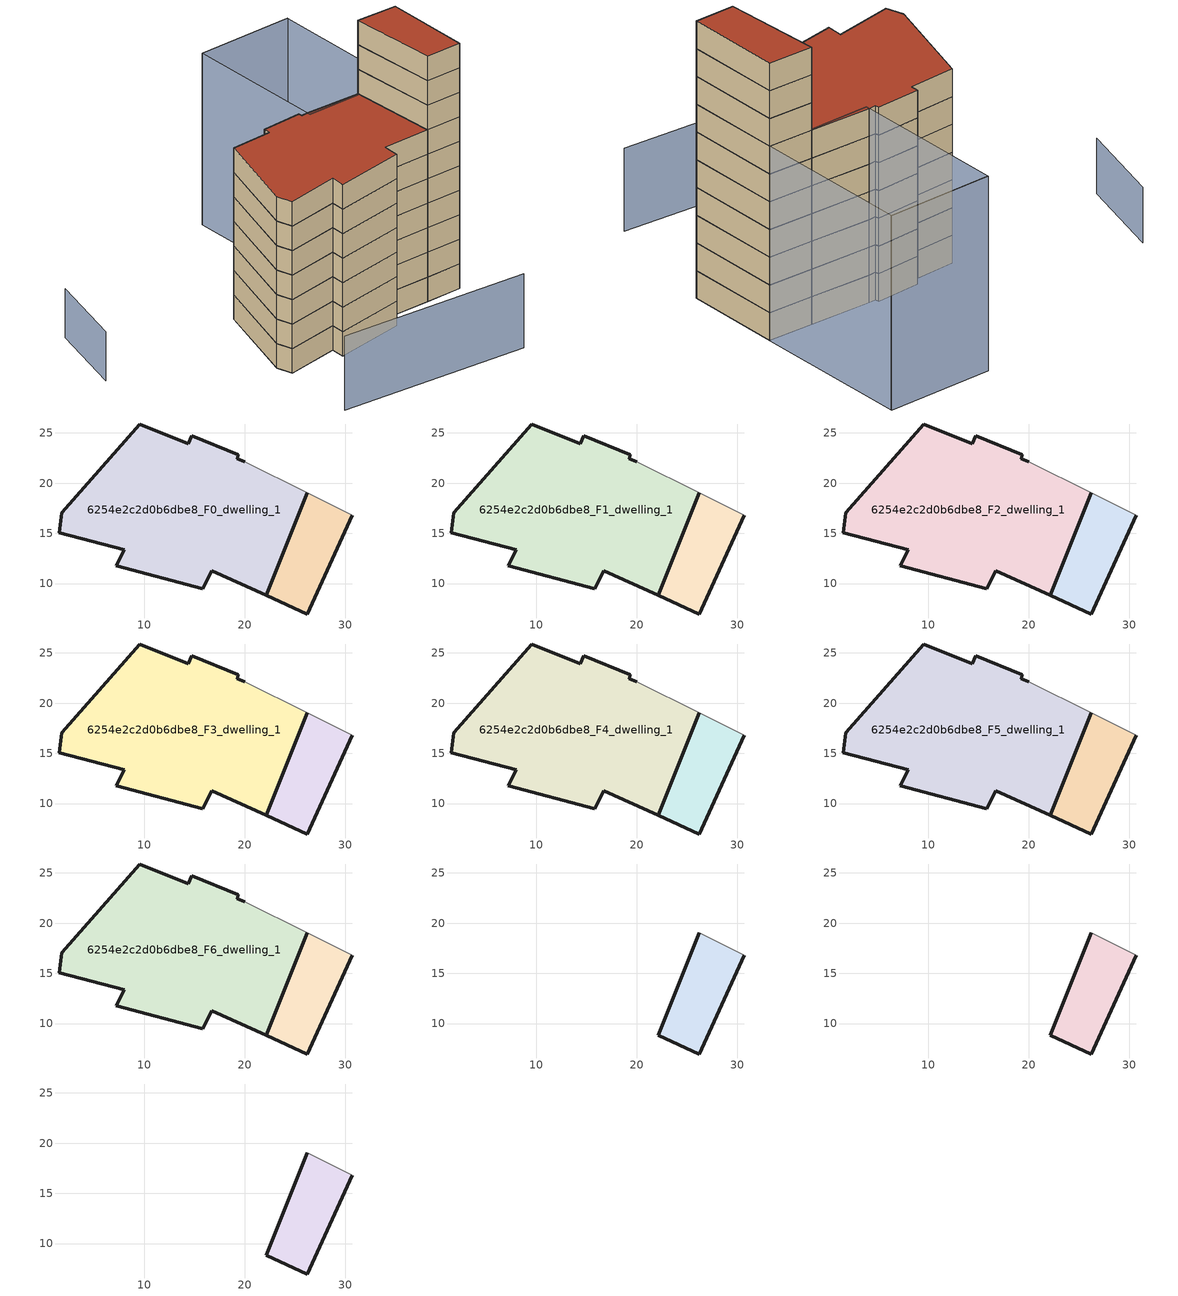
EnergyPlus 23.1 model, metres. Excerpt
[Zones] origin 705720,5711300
6254e2c2d0b6dbe8_F0_dwelling_0
 floor ground (EU_floor_Construction): 26.23,6.96 30.74,16.8 26.21,19.05 22.13,8.81 z0
 wall outside (EU_wall_Construction): 30.74,16.8 26.23,6.96 22.13,8.81 26.21,19.05 z0:3
 wall adiabatic (EU_wall_Construction): 26.21,19.05 30.74,16.8 z0:3
6254e2c2d0b6dbe8_F0_dwelling_1
 floor ground (EU_floor_Construction): 22.13,8.81 26.21,19.05 20,22.12 19.28,22.41 19.38,22.84 14.71,24.7 14.39,23.92 9.57,25.89 1.79,17.04 1.51,15.05 8,13.37 7.21,11.79 15.83,9.47 16.71,11.26 z0
 wall outside (EU_wall_Construction): 26.21,19.05 22.13,8.81 16.71,11.26 15.83,9.47 7.21,11.79 8,13.37 1.51,15.05 1.79,17.04 9.57,25.89 14.39,23.92 14.71,24.7 19.38,22.84 19.28,22.41 20,22.12 z0:3
 wall adiabatic (EU_wall_Construction): 20,22.12 26.21,19.05 z0:3
6254e2c2d0b6dbe8_F1_dwelling_0
 floor to 6254e2c2d0b6dbe8_F0_dwelling_0 (EU_floor_Construction): 26.23,6.96 30.74,16.8 26.21,19.05 22.13,8.81 z3
 wall outside (EU_wall_Construction): 30.74,16.8 26.23,6.96 22.13,8.81 26.21,19.05 z3:6
 wall adiabatic (EU_wall_Construction): 26.21,19.05 30.74,16.8 z3:6
6254e2c2d0b6dbe8_F1_dwelling_1
 floor to 6254e2c2d0b6dbe8_F0_dwelling_1 (EU_floor_Construction): 22.13,8.81 26.21,19.05 20,22.12 19.27,22.41 19.38,22.84 14.71,24.7 14.39,23.92 9.57,25.89 1.79,17.04 1.51,15.05 8,13.37 7.21,11.79 15.83,9.47 16.71,11.26 z3
 wall outside (EU_wall_Construction): 26.21,19.05 22.13,8.81 16.71,11.26 15.83,9.47 7.21,11.79 8,13.37 1.51,15.05 1.79,17.04 9.57,25.89 14.39,23.92 14.71,24.7 19.38,22.84 19.28,22.41 20,22.12 z3:6
 wall adiabatic (EU_wall_Construction): 20,22.12 26.21,19.05 z3:6
6254e2c2d0b6dbe8_F2_dwelling_0
 floor to 6254e2c2d0b6dbe8_F1_dwelling_0 (EU_floor_Construction): 26.23,6.96 30.74,16.8 26.21,19.05 22.13,8.81 z6
 wall outside (EU_wall_Construction): 30.74,16.8 26.23,6.96 22.13,8.81 26.21,19.05 z6:9
 wall adiabatic (EU_wall_Construction): 26.21,19.05 30.74,16.8 z6:9
6254e2c2d0b6dbe8_F2_dwelling_1
 floor to 6254e2c2d0b6dbe8_F1_dwelling_1 (EU_floor_Construction): 22.13,8.81 26.21,19.05 20,22.12 19.27,22.41 19.38,22.84 14.71,24.7 14.39,23.92 9.57,25.89 1.79,17.04 1.51,15.05 8,13.37 7.21,11.79 15.83,9.47 16.71,11.26 z6
 wall outside (EU_wall_Construction): 26.21,19.05 22.13,8.81 16.71,11.26 15.83,9.47 7.21,11.79 8,13.37 1.51,15.05 1.79,17.04 9.57,25.89 14.39,23.92 14.71,24.7 19.38,22.84 19.28,22.41 20,22.12 z6:9
 wall adiabatic (EU_wall_Construction): 20,22.12 26.21,19.05 z6:9
6254e2c2d0b6dbe8_F3_dwelling_0
 floor to 6254e2c2d0b6dbe8_F2_dwelling_0 (EU_floor_Construction): 26.23,6.96 30.74,16.8 26.21,19.05 22.13,8.81 z9
 wall outside (EU_wall_Construction): 30.74,16.8 26.23,6.96 22.13,8.81 26.21,19.05 z9:12
 wall adiabatic (EU_wall_Construction): 26.21,19.05 30.74,16.8 z9:12
6254e2c2d0b6dbe8_F3_dwelling_1
 floor to 6254e2c2d0b6dbe8_F2_dwelling_1 (EU_floor_Construction): 22.13,8.81 26.21,19.05 20,22.12 19.27,22.41 19.38,22.84 14.71,24.7 14.39,23.92 9.57,25.89 1.79,17.04 1.51,15.05 8,13.37 7.21,11.79 15.83,9.47 16.71,11.26 z9
 wall outside (EU_wall_Construction): 26.21,19.05 22.13,8.81 16.71,11.26 15.83,9.47 7.21,11.79 8,13.37 1.51,15.05 1.79,17.04 9.57,25.89 14.39,23.92 14.71,24.7 19.38,22.84 19.28,22.41 20,22.12 z9:12
 wall adiabatic (EU_wall_Construction): 20,22.12 26.21,19.05 z9:12
6254e2c2d0b6dbe8_F4_dwelling_0
 floor to 6254e2c2d0b6dbe8_F3_dwelling_0 (EU_floor_Construction): 26.23,6.96 30.74,16.8 26.21,19.05 22.13,8.81 z12
 wall outside (EU_wall_Construction): 30.74,16.8 26.23,6.96 22.13,8.81 26.21,19.05 z12:15
 wall adiabatic (EU_wall_Construction): 26.21,19.05 30.74,16.8 z12:15
6254e2c2d0b6dbe8_F4_dwelling_1
 floor to 6254e2c2d0b6dbe8_F3_dwelling_1 (EU_floor_Construction): 22.13,8.81 26.21,19.05 20,22.12 19.27,22.41 19.38,22.84 14.71,24.7 14.39,23.92 9.57,25.89 1.79,17.04 1.51,15.05 8,13.37 7.21,11.79 15.83,9.47 16.71,11.26 z12
 wall outside (EU_wall_Construction): 26.21,19.05 22.13,8.81 16.71,11.26 15.83,9.47 7.21,11.79 8,13.37 1.51,15.05 1.79,17.04 9.57,25.89 14.39,23.92 14.71,24.7 19.38,22.84 19.28,22.41 20,22.12 z12:15
 wall adiabatic (EU_wall_Construction): 20,22.12 26.21,19.05 z12:15
6254e2c2d0b6dbe8_F5_dwelling_0
 floor to 6254e2c2d0b6dbe8_F4_dwelling_0 (EU_floor_Construction): 26.23,6.96 30.74,16.8 26.21,19.05 22.13,8.81 z15
 wall outside (EU_wall_Construction): 30.74,16.8 26.23,6.96 22.13,8.81 26.21,19.05 z15:18
 wall adiabatic (EU_wall_Construction): 26.21,19.05 30.74,16.8 z15:18
6254e2c2d0b6dbe8_F5_dwelling_1
 floor to 6254e2c2d0b6dbe8_F4_dwelling_1 (EU_floor_Construction): 22.13,8.81 26.21,19.05 20,22.12 19.27,22.41 19.38,22.84 14.71,24.7 14.39,23.92 9.57,25.89 1.79,17.04 1.51,15.05 8,13.37 7.21,11.79 15.83,9.47 16.71,11.26 z15
 wall outside (EU_wall_Construction): 26.21,19.05 22.13,8.81 16.71,11.26 15.83,9.47 7.21,11.79 8,13.37 1.51,15.05 1.79,17.04 9.57,25.89 14.39,23.92 14.71,24.7 19.38,22.84 19.28,22.41 20,22.12 z15:18
 wall adiabatic (EU_wall_Construction): 20,22.12 26.21,19.05 z15:18
6254e2c2d0b6dbe8_F6_dwelling_0
 floor to 6254e2c2d0b6dbe8_F5_dwelling_0 (EU_floor_Construction): 26.23,6.96 30.74,16.8 26.21,19.05 22.13,8.81 z18
 wall outside (EU_wall_Construction): 30.74,16.8 26.23,6.96 22.13,8.81 26.21,19.05 z18:21
 wall adiabatic (EU_wall_Construction): 26.21,19.05 30.74,16.8 z18:21
6254e2c2d0b6dbe8_F6_dwelling_1
 floor to 6254e2c2d0b6dbe8_F5_dwelling_1 (EU_floor_Construction): 22.13,8.81 26.21,19.05 20,22.12 19.27,22.41 19.38,22.84 14.71,24.7 14.39,23.92 9.57,25.89 1.79,17.04 1.51,15.05 8,13.37 7.21,11.79 15.83,9.47 16.71,11.26 z18
 wall outside (EU_wall_Construction): 26.21,19.05 22.13,8.81 16.71,11.26 15.83,9.47 7.21,11.79 8,13.37 1.51,15.05 1.79,17.04 9.57,25.89 14.39,23.92 14.71,24.7 19.38,22.84 19.28,22.41 20,22.12 z18:21
 wall adiabatic (EU_wall_Construction): 20,22.12 26.21,19.05 z18:21
 roof outside (EU_roof_Construction): 26.21,19.05 22.13,8.81 16.71,11.26 15.83,9.47 7.21,11.79 8,13.37 1.51,15.05 1.79,17.04 9.57,25.89 14.39,23.92 14.71,24.7 19.38,22.84 19.28,22.41 20,22.12 z21
6254e2c2d0b6dbe8_F7_dwelling_0
 floor to 6254e2c2d0b6dbe8_F6_dwelling_0 (EU_floor_Construction): 26.23,6.96 30.74,16.8 26.21,19.05 22.13,8.81 z21
 wall outside (EU_wall_Construction): 30.74,16.8 26.23,6.96 22.13,8.81 26.21,19.05 z21:24
 wall adiabatic (EU_wall_Construction): 26.21,19.05 30.74,16.8 z21:24
6254e2c2d0b6dbe8_F8_dwelling_0
 floor to 6254e2c2d0b6dbe8_F7_dwelling_0 (EU_floor_Construction): 26.23,6.96 30.74,16.8 26.21,19.05 22.13,8.81 z24
 wall outside (EU_wall_Construction): 30.74,16.8 26.23,6.96 22.13,8.81 26.21,19.05 z24:27
 wall adiabatic (EU_wall_Construction): 26.21,19.05 30.74,16.8 z24:27
6254e2c2d0b6dbe8_F9_dwelling_0
 floor to 6254e2c2d0b6dbe8_F8_dwelling_0 (EU_floor_Construction): 26.23,6.96 30.74,16.8 26.21,19.05 22.13,8.81 z27
 wall outside (EU_wall_Construction): 30.74,16.8 26.23,6.96 22.13,8.81 26.21,19.05 z27:30
 wall adiabatic (EU_wall_Construction): 26.21,19.05 30.74,16.8 z27:30
 roof outside (EU_roof_Construction): 30.74,16.8 26.23,6.96 22.13,8.81 26.21,19.05 z30
shading: -3.47,6.46 17.34,-4.88 z0:9; 38.05,33.07 27.15,37.95 / 38.07,33.11 30.74,16.8 / 30.74,16.8 19.82,21.71 / 19.82,21.71 27.14,38.02 / 27.14,38.02 38.07,33.11 z0:21; -1.83,40.43 -8.64,32.36 z0:6
[Building]
EU S2 Campaign: North Axis=0; Terrain=City; Solar Distribution=FullExterior
[Site:Location]
London: Latitude=51.5; Longitude=-0.5; Time Zone=0; Elevation=25
[SizingPeriod:WeatherFileDays]
AnnualSizingPeriod: Begin Month=1; Begin Day of Month=1; End Month=12; End Day of Month=31; Day of Week for Start Day=Monday; Use Weather File Daylight Saving Period=No; Use Weather File Rain and Snow Indicators=No
[MATERIAL]
EU_InternalMass_Material: Roughness=MediumRough; Thickness=0.1; Conductivity=1; Density=1800; Specific Heat=900; Thermal Absorptance=0.9; Solar Absorptance=0.7; Visible Absorptance=0.7
[MATERIAL:NOMASS] Roughness=MediumRough; Thermal Absorptance=0.9; Solar Absorptance=0.7; Visible Absorptance=0.7
Name | Thermal Resistance
EU_wall_NoMass | 1.04674
EU_roof_NoMass | 4.32442
EU_floor_NoMass | 2.04616
[CONSTRUCTION]
EU_wall_Construction: EU_wall_NoMass
EU_roof_Construction: EU_roof_NoMass
EU_floor_Construction: EU_floor_NoMass
EU_InternalMass_Construction: EU_InternalMass_Material
[ZONE] Type=1; Multiplier=1; Ceiling Height=autocalculate; Floor Area=autocalculate; Part of Total Floor Area=Yes
Name | Volume
6254e2c2d0b6dbe8_F0_dwelling_0; 6254e2c2d0b6dbe8_F1_dwelling_0; 6254e2c2d0b6dbe8_F2_dwelling_0; 6254e2c2d0b6dbe8_F3_dwelling_0; 6254e2c2d0b6dbe8_F4_dwelling_0; 6254e2c2d0b6dbe8_F5_dwelling_0; 6254e2c2d0b6dbe8_F6_dwelling_0; 6254e2c2d0b6dbe8_F7_dwelling_0; 6254e2c2d0b6dbe8_F8_dwelling_0; 6254e2c2d0b6dbe8_F9_dwelling_0 | 156.207
6254e2c2d0b6dbe8_F0_dwelling_1; 6254e2c2d0b6dbe8_F1_dwelling_1; 6254e2c2d0b6dbe8_F2_dwelling_1; 6254e2c2d0b6dbe8_F3_dwelling_1; 6254e2c2d0b6dbe8_F4_dwelling_1; 6254e2c2d0b6dbe8_F5_dwelling_1; 6254e2c2d0b6dbe8_F6_dwelling_1 | 772.916
[INTERNALMASS] Construction=EU_InternalMass_Construction
Name | Zone or ZoneList | Surface Area
6254e2c2d0b6dbe8_F0_dwelling_0_EU_InternalMass | 6254e2c2d0b6dbe8_F0_dwelling_0 | 52.0689
6254e2c2d0b6dbe8_F0_dwelling_1_EU_InternalMass | 6254e2c2d0b6dbe8_F0_dwelling_1 | 257.638
6254e2c2d0b6dbe8_F1_dwelling_0_EU_InternalMass | 6254e2c2d0b6dbe8_F1_dwelling_0 | 52.0689
6254e2c2d0b6dbe8_F1_dwelling_1_EU_InternalMass | 6254e2c2d0b6dbe8_F1_dwelling_1 | 257.638
6254e2c2d0b6dbe8_F2_dwelling_0_EU_InternalMass | 6254e2c2d0b6dbe8_F2_dwelling_0 | 52.0689
6254e2c2d0b6dbe8_F2_dwelling_1_EU_InternalMass | 6254e2c2d0b6dbe8_F2_dwelling_1 | 257.638
6254e2c2d0b6dbe8_F3_dwelling_0_EU_InternalMass | 6254e2c2d0b6dbe8_F3_dwelling_0 | 52.0689
6254e2c2d0b6dbe8_F3_dwelling_1_EU_InternalMass | 6254e2c2d0b6dbe8_F3_dwelling_1 | 257.638
6254e2c2d0b6dbe8_F4_dwelling_0_EU_InternalMass | 6254e2c2d0b6dbe8_F4_dwelling_0 | 52.0689
6254e2c2d0b6dbe8_F4_dwelling_1_EU_InternalMass | 6254e2c2d0b6dbe8_F4_dwelling_1 | 257.638
6254e2c2d0b6dbe8_F5_dwelling_0_EU_InternalMass | 6254e2c2d0b6dbe8_F5_dwelling_0 | 52.0689
6254e2c2d0b6dbe8_F5_dwelling_1_EU_InternalMass | 6254e2c2d0b6dbe8_F5_dwelling_1 | 257.638
6254e2c2d0b6dbe8_F6_dwelling_0_EU_InternalMass | 6254e2c2d0b6dbe8_F6_dwelling_0 | 52.0689
6254e2c2d0b6dbe8_F6_dwelling_1_EU_InternalMass | 6254e2c2d0b6dbe8_F6_dwelling_1 | 257.638
6254e2c2d0b6dbe8_F7_dwelling_0_EU_InternalMass | 6254e2c2d0b6dbe8_F7_dwelling_0 | 309.706
6254e2c2d0b6dbe8_F8_dwelling_0_EU_InternalMass | 6254e2c2d0b6dbe8_F8_dwelling_0 | 309.706
6254e2c2d0b6dbe8_F9_dwelling_0_EU_InternalMass | 6254e2c2d0b6dbe8_F9_dwelling_0 | 309.706
[OTHEREQUIPMENT] Fuel Type=Electricity; Design Level Calculation Method=Watts/Area; Power per Zone Floor Area=1; Fraction Latent=0; Fraction Radiant=0; Fraction Lost=0; Carbon Dioxide Generation Rate=0; EndUse Subcategory=EU_Step8_InternalGains
Name | Zone or ZoneList or Space or SpaceList | Schedule
EU_Step8_InternalGain_6254e2c2d0b6dbe8_F0_dwelling_0_f000 | 6254e2c2d0b6dbe8_F0_dwelling_0 | EU_Step8_GainSchedule_6254e2c2d0b6dbe8_F0_dwelling_0_f000
EU_Step8_InternalGain_6254e2c2d0b6dbe8_F0_dwelling_1_f000 | 6254e2c2d0b6dbe8_F0_dwelling_1 | EU_Step8_GainSchedule_6254e2c2d0b6dbe8_F0_dwelling_1_f000
EU_Step8_InternalGain_6254e2c2d0b6dbe8_F1_dwelling_0_f000 | 6254e2c2d0b6dbe8_F1_dwelling_0 | EU_Step8_GainSchedule_6254e2c2d0b6dbe8_F1_dwelling_0_f000
EU_Step8_InternalGain_6254e2c2d0b6dbe8_F1_dwelling_1_f000 | 6254e2c2d0b6dbe8_F1_dwelling_1 | EU_Step8_GainSchedule_6254e2c2d0b6dbe8_F1_dwelling_1_f000
EU_Step8_InternalGain_6254e2c2d0b6dbe8_F2_dwelling_0_f000 | 6254e2c2d0b6dbe8_F2_dwelling_0 | EU_Step8_GainSchedule_6254e2c2d0b6dbe8_F2_dwelling_0_f000
EU_Step8_InternalGain_6254e2c2d0b6dbe8_F2_dwelling_1_f000 | 6254e2c2d0b6dbe8_F2_dwelling_1 | EU_Step8_GainSchedule_6254e2c2d0b6dbe8_F2_dwelling_1_f000
EU_Step8_InternalGain_6254e2c2d0b6dbe8_F3_dwelling_0_f000 | 6254e2c2d0b6dbe8_F3_dwelling_0 | EU_Step8_GainSchedule_6254e2c2d0b6dbe8_F3_dwelling_0_f000
EU_Step8_InternalGain_6254e2c2d0b6dbe8_F3_dwelling_1_f000 | 6254e2c2d0b6dbe8_F3_dwelling_1 | EU_Step8_GainSchedule_6254e2c2d0b6dbe8_F3_dwelling_1_f000
EU_Step8_InternalGain_6254e2c2d0b6dbe8_F4_dwelling_0_f000 | 6254e2c2d0b6dbe8_F4_dwelling_0 | EU_Step8_GainSchedule_6254e2c2d0b6dbe8_F4_dwelling_0_f000
EU_Step8_InternalGain_6254e2c2d0b6dbe8_F4_dwelling_1_f000 | 6254e2c2d0b6dbe8_F4_dwelling_1 | EU_Step8_GainSchedule_6254e2c2d0b6dbe8_F4_dwelling_1_f000
EU_Step8_InternalGain_6254e2c2d0b6dbe8_F5_dwelling_0_f000 | 6254e2c2d0b6dbe8_F5_dwelling_0 | EU_Step8_GainSchedule_6254e2c2d0b6dbe8_F5_dwelling_0_f000
EU_Step8_InternalGain_6254e2c2d0b6dbe8_F5_dwelling_1_f000 | 6254e2c2d0b6dbe8_F5_dwelling_1 | EU_Step8_GainSchedule_6254e2c2d0b6dbe8_F5_dwelling_1_f000
EU_Step8_InternalGain_6254e2c2d0b6dbe8_F6_dwelling_0_f000 | 6254e2c2d0b6dbe8_F6_dwelling_0 | EU_Step8_GainSchedule_6254e2c2d0b6dbe8_F6_dwelling_0_f000
EU_Step8_InternalGain_6254e2c2d0b6dbe8_F6_dwelling_1_f000 | 6254e2c2d0b6dbe8_F6_dwelling_1 | EU_Step8_GainSchedule_6254e2c2d0b6dbe8_F6_dwelling_1_f000
EU_Step8_InternalGain_6254e2c2d0b6dbe8_F7_dwelling_0_f000 | 6254e2c2d0b6dbe8_F7_dwelling_0 | EU_Step8_GainSchedule_6254e2c2d0b6dbe8_F7_dwelling_0_f000
EU_Step8_InternalGain_6254e2c2d0b6dbe8_F8_dwelling_0_f000 | 6254e2c2d0b6dbe8_F8_dwelling_0 | EU_Step8_GainSchedule_6254e2c2d0b6dbe8_F8_dwelling_0_f000
EU_Step8_InternalGain_6254e2c2d0b6dbe8_F9_dwelling_0_f000 | 6254e2c2d0b6dbe8_F9_dwelling_0 | EU_Step8_GainSchedule_6254e2c2d0b6dbe8_F9_dwelling_0_f000
[ZONEVENTILATION:DESIGNFLOWRATE] Schedule=EU_AlwaysOn; Design Flow Rate Calculation Method=AirChanges/Hour; Air Changes per Hour=0.488719; Ventilation Type=Natural; Fan Pressure Rise=0; Fan Total Efficiency=1; Constant Term Coefficient=1; Temperature Term Coefficient=0; Velocity Term Coefficient=0; Velocity Squared Term Coefficient=0; Minimum Indoor Temperature=-100; Maximum Indoor Temperature=100; Delta Temperature=-100; Minimum Outdoor Temperature=-100; Maximum Outdoor Temperature=100; Maximum Wind Speed=40
Name | Zone or ZoneList or Space or SpaceList
EU_ConstantAir_6254e2c2d0b6dbe8_F0_dwelling_0 | 6254e2c2d0b6dbe8_F0_dwelling_0
EU_ConstantAir_6254e2c2d0b6dbe8_F0_dwelling_1 | 6254e2c2d0b6dbe8_F0_dwelling_1
EU_ConstantAir_6254e2c2d0b6dbe8_F1_dwelling_0 | 6254e2c2d0b6dbe8_F1_dwelling_0
EU_ConstantAir_6254e2c2d0b6dbe8_F1_dwelling_1 | 6254e2c2d0b6dbe8_F1_dwelling_1
EU_ConstantAir_6254e2c2d0b6dbe8_F2_dwelling_0 | 6254e2c2d0b6dbe8_F2_dwelling_0
EU_ConstantAir_6254e2c2d0b6dbe8_F2_dwelling_1 | 6254e2c2d0b6dbe8_F2_dwelling_1
EU_ConstantAir_6254e2c2d0b6dbe8_F3_dwelling_0 | 6254e2c2d0b6dbe8_F3_dwelling_0
EU_ConstantAir_6254e2c2d0b6dbe8_F3_dwelling_1 | 6254e2c2d0b6dbe8_F3_dwelling_1
EU_ConstantAir_6254e2c2d0b6dbe8_F4_dwelling_0 | 6254e2c2d0b6dbe8_F4_dwelling_0
EU_ConstantAir_6254e2c2d0b6dbe8_F4_dwelling_1 | 6254e2c2d0b6dbe8_F4_dwelling_1
EU_ConstantAir_6254e2c2d0b6dbe8_F5_dwelling_0 | 6254e2c2d0b6dbe8_F5_dwelling_0
EU_ConstantAir_6254e2c2d0b6dbe8_F5_dwelling_1 | 6254e2c2d0b6dbe8_F5_dwelling_1
EU_ConstantAir_6254e2c2d0b6dbe8_F6_dwelling_0 | 6254e2c2d0b6dbe8_F6_dwelling_0
EU_ConstantAir_6254e2c2d0b6dbe8_F6_dwelling_1 | 6254e2c2d0b6dbe8_F6_dwelling_1
EU_ConstantAir_6254e2c2d0b6dbe8_F7_dwelling_0 | 6254e2c2d0b6dbe8_F7_dwelling_0
EU_ConstantAir_6254e2c2d0b6dbe8_F8_dwelling_0 | 6254e2c2d0b6dbe8_F8_dwelling_0
EU_ConstantAir_6254e2c2d0b6dbe8_F9_dwelling_0 | 6254e2c2d0b6dbe8_F9_dwelling_0
[HVACTEMPLATE:THERMOSTAT] Constant Heating Setpoint=20; Constant Cooling Setpoint=50
EU_HeatOnly_6254e2c2d0b6dbe8_F0_dwelling_0; EU_HeatOnly_6254e2c2d0b6dbe8_F0_dwelling_1; EU_HeatOnly_6254e2c2d0b6dbe8_F1_dwelling_0; EU_HeatOnly_6254e2c2d0b6dbe8_F1_dwelling_1; EU_HeatOnly_6254e2c2d0b6dbe8_F2_dwelling_0; EU_HeatOnly_6254e2c2d0b6dbe8_F2_dwelling_1; EU_HeatOnly_6254e2c2d0b6dbe8_F3_dwelling_0; EU_HeatOnly_6254e2c2d0b6dbe8_F3_dwelling_1; EU_HeatOnly_6254e2c2d0b6dbe8_F4_dwelling_0; EU_HeatOnly_6254e2c2d0b6dbe8_F4_dwelling_1; EU_HeatOnly_6254e2c2d0b6dbe8_F5_dwelling_0; EU_HeatOnly_6254e2c2d0b6dbe8_F5_dwelling_1; EU_HeatOnly_6254e2c2d0b6dbe8_F6_dwelling_0; EU_HeatOnly_6254e2c2d0b6dbe8_F6_dwelling_1; EU_HeatOnly_6254e2c2d0b6dbe8_F7_dwelling_0; EU_HeatOnly_6254e2c2d0b6dbe8_F8_dwelling_0; EU_HeatOnly_6254e2c2d0b6dbe8_F9_dwelling_0
[HVACTEMPLATE:ZONE:IDEALLOADSAIRSYSTEM] System Availability Schedule=EU_AlwaysOn; Maximum Heating Supply Air Temperature=50; Minimum Cooling Supply Air Temperature=13; Maximum Heating Supply Air Humidity Ratio=0.0156; Minimum Cooling Supply Air Humidity Ratio=0.0077; Heating Limit=NoLimit; Cooling Limit=NoLimit; Heating Availability Schedule=EU_AlwaysOn; Cooling Availability Schedule=EU_CoolingOff; Dehumidification Control Type=ConstantSensibleHeatRatio; Cooling Sensible Heat Ratio=0.7; Dehumidification Setpoint=60; Humidification Control Type=None; Humidification Setpoint=30; Outdoor Air Method=None; Outdoor Air Flow Rate per Person=0.00944; Outdoor Air Flow Rate per Zone Floor Area=0; Outdoor Air Flow Rate per Zone=0; Demand Controlled Ventilation Type=None; Outdoor Air Economizer Type=NoEconomizer; Heat Recovery Type=None; Sensible Heat Recovery Effectiveness=0.7; Latent Heat Recovery Effectiveness=0.65
Name | Template Thermostat
6254e2c2d0b6dbe8_F0_dwelling_0 | EU_HeatOnly_6254e2c2d0b6dbe8_F0_dwelling_0
6254e2c2d0b6dbe8_F0_dwelling_1 | EU_HeatOnly_6254e2c2d0b6dbe8_F0_dwelling_1
6254e2c2d0b6dbe8_F1_dwelling_0 | EU_HeatOnly_6254e2c2d0b6dbe8_F1_dwelling_0
6254e2c2d0b6dbe8_F1_dwelling_1 | EU_HeatOnly_6254e2c2d0b6dbe8_F1_dwelling_1
6254e2c2d0b6dbe8_F2_dwelling_0 | EU_HeatOnly_6254e2c2d0b6dbe8_F2_dwelling_0
6254e2c2d0b6dbe8_F2_dwelling_1 | EU_HeatOnly_6254e2c2d0b6dbe8_F2_dwelling_1
6254e2c2d0b6dbe8_F3_dwelling_0 | EU_HeatOnly_6254e2c2d0b6dbe8_F3_dwelling_0
6254e2c2d0b6dbe8_F3_dwelling_1 | EU_HeatOnly_6254e2c2d0b6dbe8_F3_dwelling_1
6254e2c2d0b6dbe8_F4_dwelling_0 | EU_HeatOnly_6254e2c2d0b6dbe8_F4_dwelling_0
6254e2c2d0b6dbe8_F4_dwelling_1 | EU_HeatOnly_6254e2c2d0b6dbe8_F4_dwelling_1
6254e2c2d0b6dbe8_F5_dwelling_0 | EU_HeatOnly_6254e2c2d0b6dbe8_F5_dwelling_0
6254e2c2d0b6dbe8_F5_dwelling_1 | EU_HeatOnly_6254e2c2d0b6dbe8_F5_dwelling_1
6254e2c2d0b6dbe8_F6_dwelling_0 | EU_HeatOnly_6254e2c2d0b6dbe8_F6_dwelling_0
6254e2c2d0b6dbe8_F6_dwelling_1 | EU_HeatOnly_6254e2c2d0b6dbe8_F6_dwelling_1
6254e2c2d0b6dbe8_F7_dwelling_0 | EU_HeatOnly_6254e2c2d0b6dbe8_F7_dwelling_0
6254e2c2d0b6dbe8_F8_dwelling_0 | EU_HeatOnly_6254e2c2d0b6dbe8_F8_dwelling_0
6254e2c2d0b6dbe8_F9_dwelling_0 | EU_HeatOnly_6254e2c2d0b6dbe8_F9_dwelling_0
[SIZING:ZONE] Zone Cooling Design Supply Air Temperature Input Method=SupplyAirTemperature; Zone Cooling Design Supply Air Temperature=13; Zone Heating Design Supply Air Temperature Input Method=SupplyAirTemperature; Zone Heating Design Supply Air Temperature=50; Zone Cooling Design Supply Air Humidity Ratio=0.008; Zone Heating Design Supply Air Humidity Ratio=0.008; Cooling Design Air Flow Method=DesignDay; Cooling Design Air Flow Rate=0; Cooling Minimum Air Flow per Zone Floor Area=0.000762; Cooling Minimum Air Flow=0; Cooling Minimum Air Flow Fraction=0.2; Heating Design Air Flow Method=DesignDay; Heating Design Air Flow Rate=0; Heating Maximum Air Flow per Zone Floor Area=0.002032; Heating Maximum Air Flow=0.141576; Heating Maximum Air Flow Fraction=0.3; Account for Dedicated Outdoor Air System=No; Dedicated Outdoor Air System Control Strategy=NeutralSupplyAir; Dedicated Outdoor Air Low Setpoint Temperature for Design=autosize; Dedicated Outdoor Air High Setpoint Temperature for Design=autosize; Zone Load Sizing Method=Sensible Load Only No Latent Load; Zone Latent Cooling Design Supply Air Humidity Ratio Input Method=HumidityRatioDifference; Zone Cooling Design Supply Air Humidity Ratio Difference=0.005; Zone Latent Heating Design Supply Air Humidity Ratio Input Method=HumidityRatioDifference; Zone Humidification Design Supply Air Humidity Ratio Difference=0.005
6254e2c2d0b6dbe8_F0_dwelling_0; 6254e2c2d0b6dbe8_F0_dwelling_1; 6254e2c2d0b6dbe8_F1_dwelling_0; 6254e2c2d0b6dbe8_F1_dwelling_1; 6254e2c2d0b6dbe8_F2_dwelling_0; 6254e2c2d0b6dbe8_F2_dwelling_1; 6254e2c2d0b6dbe8_F3_dwelling_0; 6254e2c2d0b6dbe8_F3_dwelling_1; 6254e2c2d0b6dbe8_F4_dwelling_0; 6254e2c2d0b6dbe8_F4_dwelling_1; 6254e2c2d0b6dbe8_F5_dwelling_0; 6254e2c2d0b6dbe8_F5_dwelling_1; 6254e2c2d0b6dbe8_F6_dwelling_0; 6254e2c2d0b6dbe8_F6_dwelling_1; 6254e2c2d0b6dbe8_F7_dwelling_0; 6254e2c2d0b6dbe8_F8_dwelling_0; 6254e2c2d0b6dbe8_F9_dwelling_0
[SCHEDULE:CONSTANT]
Name | Hourly Value
EU_AlwaysOn | 1
EU_CoolingOff | 0
[SCHEDULE:FILE] Column Number=1; Rows to Skip at Top=0; Number of Hours of Data=8760; Column Separator=Comma; Interpolate to Timestep=No; Minutes per Item=60; Adjust Schedule for Daylight Savings=Yes
Name | File
EU_Step8_GainSchedule_6254e2c2d0b6dbe8_F0_dwelling_0_f000 | ../../schedules/6254e2c2d0b6dbe8/6254e2c2d0b6dbe8_F0_dwelling_0_f000_gain.csv
EU_Step8_GainSchedule_6254e2c2d0b6dbe8_F0_dwelling_1_f000 | ../../schedules/6254e2c2d0b6dbe8/6254e2c2d0b6dbe8_F0_dwelling_1_f000_gain.csv
EU_Step8_GainSchedule_6254e2c2d0b6dbe8_F1_dwelling_0_f000 | ../../schedules/6254e2c2d0b6dbe8/6254e2c2d0b6dbe8_F1_dwelling_0_f000_gain.csv
EU_Step8_GainSchedule_6254e2c2d0b6dbe8_F1_dwelling_1_f000 | ../../schedules/6254e2c2d0b6dbe8/6254e2c2d0b6dbe8_F1_dwelling_1_f000_gain.csv
EU_Step8_GainSchedule_6254e2c2d0b6dbe8_F2_dwelling_0_f000 | ../../schedules/6254e2c2d0b6dbe8/6254e2c2d0b6dbe8_F2_dwelling_0_f000_gain.csv
EU_Step8_GainSchedule_6254e2c2d0b6dbe8_F2_dwelling_1_f000 | ../../schedules/6254e2c2d0b6dbe8/6254e2c2d0b6dbe8_F2_dwelling_1_f000_gain.csv
EU_Step8_GainSchedule_6254e2c2d0b6dbe8_F3_dwelling_0_f000 | ../../schedules/6254e2c2d0b6dbe8/6254e2c2d0b6dbe8_F3_dwelling_0_f000_gain.csv
EU_Step8_GainSchedule_6254e2c2d0b6dbe8_F3_dwelling_1_f000 | ../../schedules/6254e2c2d0b6dbe8/6254e2c2d0b6dbe8_F3_dwelling_1_f000_gain.csv
EU_Step8_GainSchedule_6254e2c2d0b6dbe8_F4_dwelling_0_f000 | ../../schedules/6254e2c2d0b6dbe8/6254e2c2d0b6dbe8_F4_dwelling_0_f000_gain.csv
EU_Step8_GainSchedule_6254e2c2d0b6dbe8_F4_dwelling_1_f000 | ../../schedules/6254e2c2d0b6dbe8/6254e2c2d0b6dbe8_F4_dwelling_1_f000_gain.csv
EU_Step8_GainSchedule_6254e2c2d0b6dbe8_F5_dwelling_0_f000 | ../../schedules/6254e2c2d0b6dbe8/6254e2c2d0b6dbe8_F5_dwelling_0_f000_gain.csv
EU_Step8_GainSchedule_6254e2c2d0b6dbe8_F5_dwelling_1_f000 | ../../schedules/6254e2c2d0b6dbe8/6254e2c2d0b6dbe8_F5_dwelling_1_f000_gain.csv
EU_Step8_GainSchedule_6254e2c2d0b6dbe8_F6_dwelling_0_f000 | ../../schedules/6254e2c2d0b6dbe8/6254e2c2d0b6dbe8_F6_dwelling_0_f000_gain.csv
EU_Step8_GainSchedule_6254e2c2d0b6dbe8_F6_dwelling_1_f000 | ../../schedules/6254e2c2d0b6dbe8/6254e2c2d0b6dbe8_F6_dwelling_1_f000_gain.csv
EU_Step8_GainSchedule_6254e2c2d0b6dbe8_F7_dwelling_0_f000 | ../../schedules/6254e2c2d0b6dbe8/6254e2c2d0b6dbe8_F7_dwelling_0_f000_gain.csv
EU_Step8_GainSchedule_6254e2c2d0b6dbe8_F8_dwelling_0_f000 | ../../schedules/6254e2c2d0b6dbe8/6254e2c2d0b6dbe8_F8_dwelling_0_f000_gain.csv
EU_Step8_GainSchedule_6254e2c2d0b6dbe8_F9_dwelling_0_f000 | ../../schedules/6254e2c2d0b6dbe8/6254e2c2d0b6dbe8_F9_dwelling_0_f000_gain.csv
